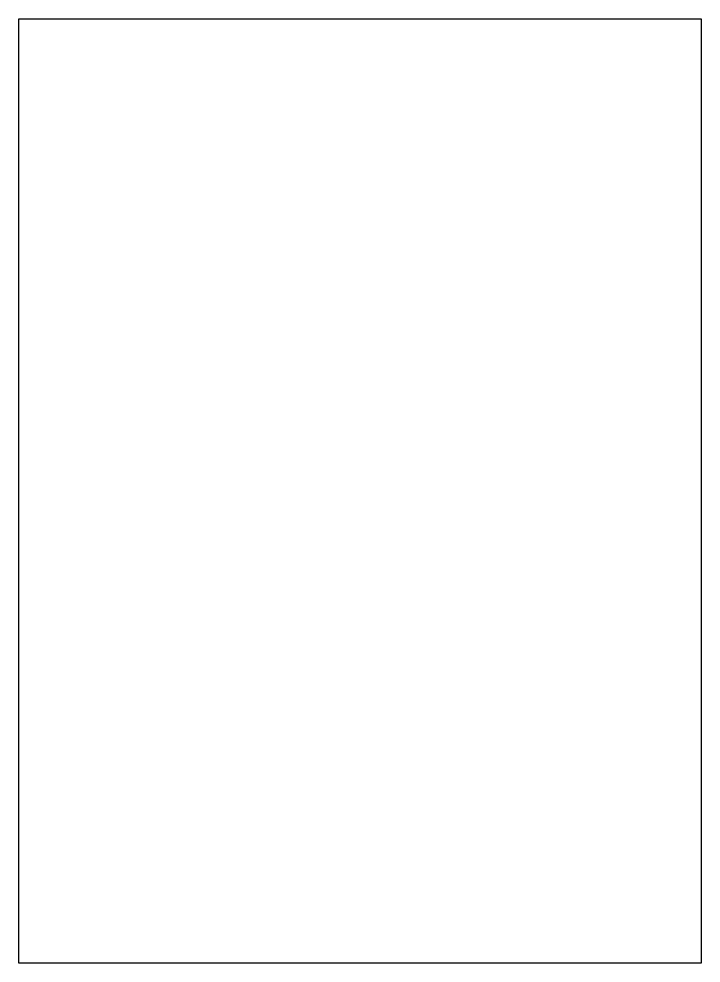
# Paper-space layout 'Layout1' of a CAD drawing. Header units: millimetres. Extents: x 58 to 199, y 0 to 195.
# The model-space entities are those that its viewports show. They can reach past a viewport. Long polylines and large blocks are cut down to what shows.
import ezdxf

# ---------------------------------------------------------------- set-up
doc = ezdxf.new("R2010")
doc.units = ezdxf.units.MM
doc.header["$LTSCALE"] = 10
doc.layers.add('MEMBERS', color=5, linetype='Continuous')

msp = doc.modelspace()

# ---------------------------------------------------------------- linework, layer by layer
at = {"layer": 'MEMBERS', "color": 3, "linetype": 'Continuous'}
for p, q in [((0, -57.33), (0, 57.33)), ((0, 57.33), (82.88, 57.33)), ((82.88, 57.33), (82.88, -57.33)), ((82.88, -57.33), (0, -57.33))]:
    msp.add_line(p, q, dxfattribs=at)

psp = doc.layouts.get("Layout1")

# ---------------------------------------------------------------- viewports
at = {"layer": '0'}
psp.add_viewport(center=(128.5, 97.5), size=(140.95, 195), view_center_point=(41.44, 0), view_height=114.664, dxfattribs=at)

doc.saveas('drawing.dxf')
